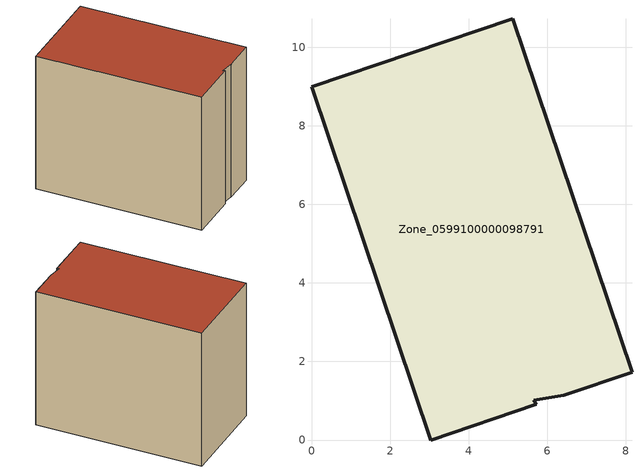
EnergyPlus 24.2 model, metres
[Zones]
Zone_0599100000098791
 floor ground (C_G): 5.72,0.91 3.03,0 0,8.99 5.13,10.72 8.16,1.73 6.42,1.14 5.66,1.02 z0.43
 wall outside (C_F): 3.03,0 5.72,0.91 5.66,1.02 6.42,1.14 8.16,1.73 5.13,10.72 0,8.99 3.03,0 z0.43:8.52
 roof outside (C_R): 6.42,1.14 8.16,1.73 5.13,10.72 0,8.99 3.03,0 5.72,0.91 5.66,1.02 z8.52
[BUILDING]
Pand.0599100000098791: North Axis=0; Terrain=City; Loads Convergence Tolerance Value=0.04; Temperature Convergence Tolerance Value=0.4; Solar Distribution=FullExterior; Maximum Number of Warmup Days=25; Minimum Number of Warmup Days=1
[Site:Location]
Rotterdam.The.Hague.AP_ZH_NLD Design_Conditions: Latitude=51.96; Longitude=4.45; Time Zone=1; Elevation=-4.5
[SITE:GROUNDTEMPERATURE:BUILDINGSURFACE]
18, 18, 18, 18, 18, 18, 18, 18, 18, 18, 18, 18
[MATERIAL] Thermal Absorptance=0.9; Solar Absorptance=0.7; Visible Absorptance=0.7
Name | Roughness | Thickness | Conductivity | Density | Specific Heat
G.TI.1965-1974 | MediumSmooth | 0.15 | 0.882353 | 540 | 1210
F.TI.1965-1974 | Rough | 0.3 | 0.697674 | 1920 | 840
R.TI.1965-1974 | MediumRough | 0.2 | 0.232558 | 1500 | 1000
[CONSTRUCTION]
C_G: G.TI.1965-1974
C_F: F.TI.1965-1974
C_R: R.TI.1965-1974
[ZONE]
Zone_0599100000098791: Type=1; Multiplier=1; Ceiling Height=Autocalculate; Volume=Autocalculate; Floor Area=autocalculate; Part of Total Floor Area=Yes
[ZONEINFILTRATION:DESIGNFLOWRATE]
Infil_Zone_0599100000098791: Zone or ZoneList or Space or SpaceList=Zone_0599100000098791; Schedule=AlwaysOn; Design Flow Rate Calculation Method=Flow/Area; Flow Rate per Floor Area=0.003; Constant Term Coefficient=1; Temperature Term Coefficient=0; Velocity Term Coefficient=0; Velocity Squared Term Coefficient=0
[HVACTEMPLATE:ZONE:IDEALLOADSAIRSYSTEM]
Zone_0599100000098791: Maximum Heating Supply Air Temperature=50; Minimum Cooling Supply Air Temperature=13; Maximum Heating Supply Air Humidity Ratio=0.0156; Minimum Cooling Supply Air Humidity Ratio=0.0077; Heating Limit=NoLimit; Cooling Limit=NoLimit; Dehumidification Control Type=ConstantSensibleHeatRatio; Cooling Sensible Heat Ratio=0.7; Dehumidification Setpoint=60; Humidification Control Type=None; Humidification Setpoint=30; Outdoor Air Method=None; Outdoor Air Flow Rate per Person=0.00944; Outdoor Air Flow Rate per Zone Floor Area=0; Outdoor Air Flow Rate per Zone=0; Demand Controlled Ventilation Type=None; Outdoor Air Economizer Type=NoEconomizer; Heat Recovery Type=None; Sensible Heat Recovery Effectiveness=0.7; Latent Heat Recovery Effectiveness=0.65
[ZONECONTROL:THERMOSTAT]
ThermostatControl_Zone_0599100000098791: Zone or ZoneList=Zone_0599100000098791; Control Type Schedule=DualSetpointControlType; Control 1=Thermostat_Zone_0599100000098791; Temperature Difference Between Cutout And Setpoint=0
[THERMOSTATSETPOINT:DUALSETPOINT]
Thermostat_Zone_0599100000098791: Heating Setpoint Temperature Schedule=HeatingSetpoint_Zone_0599100000098791; Cooling Setpoint Temperature Schedule=CoolingSetpoint_Zone_0599100000098791
[SCHEDULE:COMPACT]
HeatingSetpoint_Zone_0599100000098791: Through: 12/31, For: AllDays, Until: 24:00, 21
CoolingSetpoint_Zone_0599100000098791: Through: 12/31, For: AllDays, Until: 24:00, 24
DualSetpointControlType: Through: 12/31, For: AllDays, Until: 24:00, 4
AlwaysOn: Through: 12/31, For: AllDays, Until: 24:00, 1
